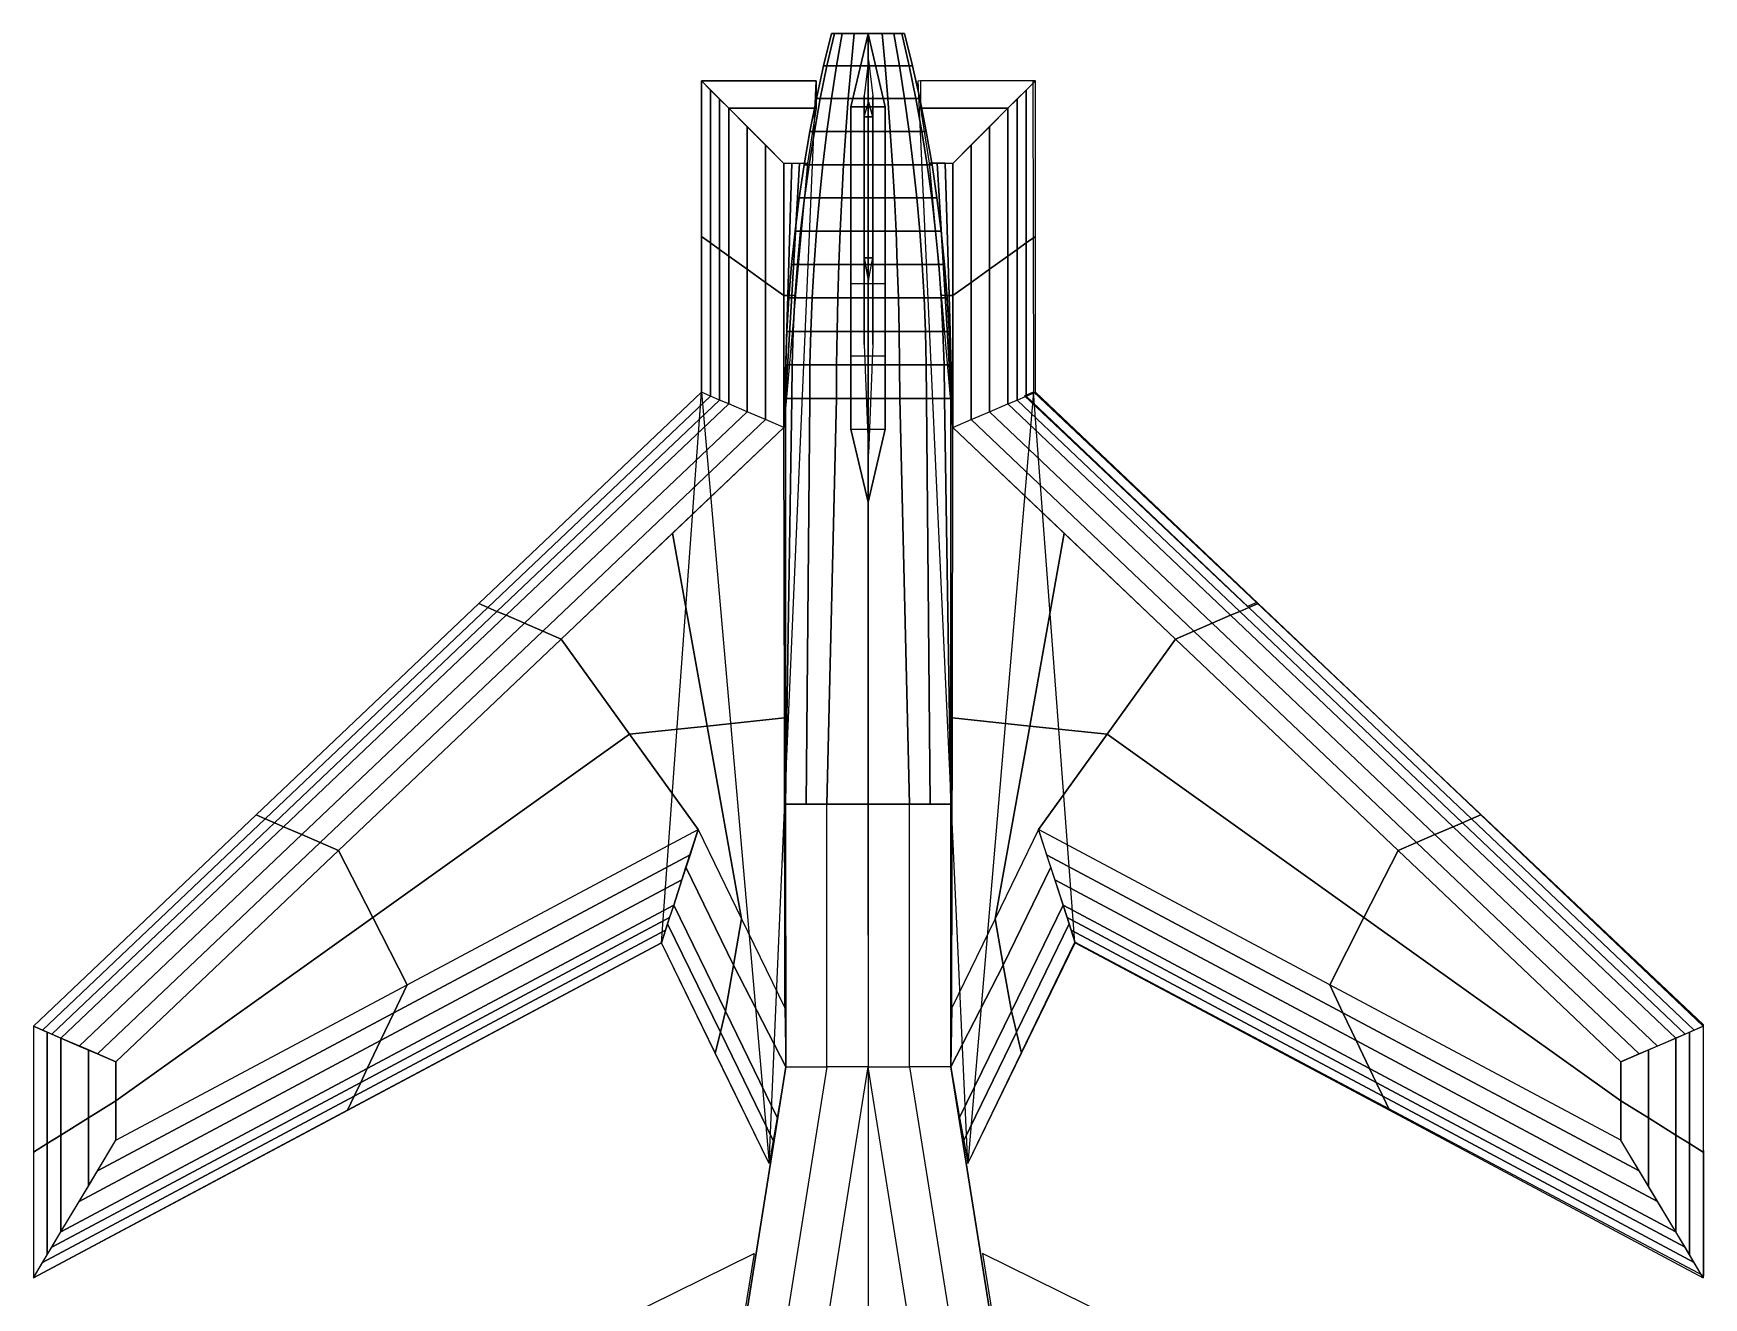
# Model space of a CAD drawing. Extents: x -22.3 to 6.3, y -18.7 to 3.3.
# Drawn here: x -7.22 to 6.31, y -6.92 to 3.32 of the extents above; entities that cross this region are included whole.
import ezdxf

# ---------------------------------------------------------------- set-up
doc = ezdxf.new("R2010")
doc.units = 0
doc.header["$MEASUREMENT"] = 0
for name, color, linetype in [('BODY', 7, 'CONTINUOUS'), ('CANARD', 7, 'CONTINUOUS'), ('ENGINE', 7, 'CONTINUOUS'), ('TAIL', 7, 'CONTINUOUS'), ('WING', 7, 'CONTINUOUS')]:
    doc.layers.add(name, color=color, linetype=linetype)

msp = doc.modelspace()

# ---------------------------------------------------------------- linework, layer by layer
at = {"layer": 'BODY', "linetype": 'Continuous'}
for points in [[(-0.792, -2.927, -3.902), (-1.127, -2.927, -4.152), (-1.125, -5.054, -4.152), (-0.791, -5.054, -3.902)], [(-1.125, -5.054, -5.152), (-1.125, -5.054, -4.152), (-1.127, -2.927, -4.152), (-1.127, -2.927, -5.152)], [(-0.792, -2.927, -5.402), (-1.127, -2.927, -5.152), (-1.125, -5.054, -5.152), (-0.791, -5.054, -5.402)], [(-0.456, -5.054, -3.777), (-0.791, -5.054, -3.902), (-0.792, -2.927, -3.902), (-0.457, -2.927, -3.777)], [(-0.456, -5.054, -5.35), (-0.791, -5.054, -5.402), (-0.792, -2.927, -5.402), (-0.458, -2.927, -5.402)], [(-0.456, -5.054, -5.35), (-0.121, -5.054, -5.402), (-0.123, -2.927, -5.402), (-0.459, -2.927, -5.402)], [(-0.456, -5.054, -3.777), (-0.121, -5.054, -3.902), (-0.123, -2.927, -3.902), (-0.458, -2.927, -3.777)], [(-0.123, -2.927, -5.402), (0.212, -2.927, -5.152), (0.213, -5.054, -5.152), (-0.121, -5.054, -5.402)], [(-0.123, -2.927, -3.902), (0.212, -2.927, -4.152), (0.213, -5.054, -4.152), (-0.121, -5.054, -3.902)], [(0.213, -5.054, -5.152), (0.213, -5.054, -4.152), (0.212, -2.927, -4.152), (0.212, -2.927, -5.152)], [(-1.125, -5.054, -4.152), (-0.791, -5.054, -3.902), (-1.461, -9.263, -4.152), (-1.795, -9.263, -4.152)], [(-1.795, -9.263, -4.152), (-1.795, -9.263, -5.152), (-1.125, -5.054, -5.152), (-1.125, -5.054, -4.152)], [(-1.125, -5.054, -5.152), (-0.791, -5.054, -5.402), (-1.461, -9.263, -5.402), (-1.795, -9.263, -5.152)], [(-1.461, -9.263, -4.152), (-1.126, -9.263, -4.027), (-0.456, -5.054, -3.777), (-0.791, -5.054, -3.902)], [(-1.461, -9.263, -5.402), (-1.126, -9.263, -5.35), (-0.456, -5.054, -5.35), (-0.791, -5.054, -5.402)], [(-0.456, -5.054, -3.777), (-0.456, -10.146, -4.027), (-1.126, -10.146, -4.027), (-1.126, -9.263, -4.027)], [(-0.456, -5.054, -5.35), (-0.456, -10.146, -5.35), (-1.126, -10.146, -5.35), (-1.126, -9.263, -5.35)], [(0.549, -9.263, -5.402), (0.214, -9.263, -5.35), (-0.456, -5.054, -5.35), (-0.121, -5.054, -5.402)], [(-0.456, -5.054, -5.35), (-0.456, -10.146, -5.35), (0.214, -10.146, -5.35), (0.214, -9.263, -5.35)], [(-0.456, -5.054, -3.777), (-0.456, -10.146, -4.027), (0.214, -10.146, -4.027), (0.214, -9.263, -4.027)], [(0.549, -9.263, -4.152), (0.214, -9.263, -4.027), (-0.456, -5.054, -3.777), (-0.121, -5.054, -3.902)], [(0.213, -5.054, -5.152), (-0.121, -5.054, -5.402), (0.549, -9.263, -5.402), (0.883, -9.263, -5.152)], [(0.213, -5.054, -4.152), (-0.121, -5.054, -3.902), (0.549, -9.263, -4.152), (0.883, -9.263, -4.152)], [(0.883, -9.263, -4.152), (0.883, -9.263, -5.152), (0.213, -5.054, -5.152), (0.213, -5.054, -4.152)]]:
    msp.add_3dface(points, dxfattribs=at)
at = {"layer": 'CANARD', "linetype": 'Continuous'}
for points in [[(-1.382, -6.567, -4.752), (-1.599, -7.91, -4.652), (-2.546, -7.91, -4.652), (-2.438, -7.087, -4.752)], [(-1.382, -6.567, -4.752), (-1.599, -7.91, -4.752), (-2.546, -7.91, -4.752), (-2.438, -7.087, -4.752)], [(0.469, -6.567, -4.752), (0.686, -7.91, -4.752), (1.633, -7.91, -4.752), (1.525, -7.087, -4.752)], [(0.469, -6.567, -4.752), (0.686, -7.91, -4.652), (1.633, -7.91, -4.652), (1.525, -7.087, -4.752)]]:
    msp.add_3dface(points, dxfattribs=at)
at = {"layer": 'ENGINE', "color": 254, "linetype": 'Continuous'}
for points in [[(-0.731, 3.317, -4.846), (-0.791, 3.053, -4.871), (-0.818, 3.053, -4.524), (-0.754, 3.317, -4.524)], [(-0.754, 3.317, -4.524), (-0.818, 3.053, -4.524), (-0.791, 3.053, -4.309), (-0.731, 3.317, -4.334)], [(-0.667, 3.317, -4.942), (-0.713, 3.053, -4.988), (-0.791, 3.053, -4.871), (-0.731, 3.317, -4.846)], [(-0.731, 3.317, -4.334), (-0.791, 3.053, -4.309), (-0.713, 3.053, -4.192), (-0.667, 3.317, -4.238)], [(-0.571, 3.317, -5.006), (-0.596, 3.053, -5.066), (-0.713, 3.053, -4.988), (-0.667, 3.317, -4.942)], [(-0.667, 3.317, -4.238), (-0.713, 3.053, -4.192), (-0.596, 3.053, -4.114), (-0.571, 3.317, -4.174)], [(-0.458, 3.317, -5.029), (-0.458, 3.053, -5.093), (-0.596, 3.053, -5.066), (-0.571, 3.317, -5.006)], [(-0.571, 3.317, -4.174), (-0.596, 3.053, -4.114), (-0.458, 3.053, -4.087), (-0.458, 3.317, -4.151)], [(-0.345, 3.317, -5.006), (-0.32, 3.053, -5.066), (-0.458, 3.053, -5.093), (-0.458, 3.317, -5.029)], [(-0.458, 3.317, -4.151), (-0.458, 3.053, -4.087), (-0.32, 3.053, -4.114), (-0.345, 3.317, -4.174)], [(-0.249, 3.317, -4.942), (-0.203, 3.053, -4.988), (-0.32, 3.053, -5.066), (-0.345, 3.317, -5.006)], [(-0.345, 3.317, -4.174), (-0.32, 3.053, -4.114), (-0.203, 3.053, -4.192), (-0.249, 3.317, -4.238)], [(-0.185, 3.317, -4.846), (-0.125, 3.053, -4.871), (-0.203, 3.053, -4.988), (-0.249, 3.317, -4.942)], [(-0.249, 3.317, -4.238), (-0.203, 3.053, -4.192), (-0.125, 3.053, -4.309), (-0.185, 3.317, -4.334)], [(-0.162, 3.317, -4.524), (-0.098, 3.053, -4.524), (-0.125, 3.053, -4.871), (-0.185, 3.317, -4.846)], [(-0.185, 3.317, -4.334), (-0.125, 3.053, -4.309), (-0.098, 3.053, -4.524), (-0.162, 3.317, -4.524)], [(-0.791, 3.053, -4.871), (-0.845, 2.788, -4.893), (-0.877, 2.788, -4.524), (-0.818, 3.053, -4.524)], [(-0.818, 3.053, -4.524), (-0.877, 2.788, -4.524), (-0.845, 2.788, -4.287), (-0.791, 3.053, -4.309)], [(-0.713, 3.053, -4.988), (-0.754, 2.788, -5.029), (-0.845, 2.788, -4.893), (-0.791, 3.053, -4.871)], [(-0.791, 3.053, -4.309), (-0.845, 2.788, -4.287), (-0.754, 2.788, -4.151), (-0.713, 3.053, -4.192)], [(-0.596, 3.053, -5.066), (-0.618, 2.788, -5.12), (-0.754, 2.788, -5.029), (-0.713, 3.053, -4.988)], [(-0.713, 3.053, -4.192), (-0.754, 2.788, -4.151), (-0.618, 2.788, -4.06), (-0.596, 3.053, -4.114)], [(-0.458, 3.053, -5.093), (-0.458, 2.788, -5.152), (-0.618, 2.788, -5.12), (-0.596, 3.053, -5.066)], [(-0.596, 3.053, -4.114), (-0.618, 2.788, -4.06), (-0.458, 2.788, -4.028), (-0.458, 3.053, -4.087)], [(-0.32, 3.053, -5.066), (-0.298, 2.788, -5.12), (-0.458, 2.788, -5.152), (-0.458, 3.053, -5.093)], [(-0.458, 3.053, -4.087), (-0.458, 2.788, -4.028), (-0.298, 2.788, -4.06), (-0.32, 3.053, -4.114)], [(-0.203, 3.053, -4.988), (-0.162, 2.788, -5.029), (-0.298, 2.788, -5.12), (-0.32, 3.053, -5.066)], [(-0.32, 3.053, -4.114), (-0.298, 2.788, -4.06), (-0.162, 2.788, -4.151), (-0.203, 3.053, -4.192)], [(-0.125, 3.053, -4.871), (-0.071, 2.788, -4.893), (-0.162, 2.788, -5.029), (-0.203, 3.053, -4.988)], [(-0.203, 3.053, -4.192), (-0.162, 2.788, -4.151), (-0.071, 2.788, -4.287), (-0.125, 3.053, -4.309)], [(-0.098, 3.053, -4.524), (-0.039, 2.788, -4.524), (-0.071, 2.788, -4.893), (-0.125, 3.053, -4.871)], [(-0.125, 3.053, -4.309), (-0.071, 2.788, -4.287), (-0.039, 2.788, -4.524), (-0.098, 3.053, -4.524)], [(-0.845, 2.788, -4.893), (-0.893, 2.521, -4.913), (-0.929, 2.521, -4.524), (-0.877, 2.788, -4.524)], [(-0.877, 2.788, -4.524), (-0.929, 2.521, -4.524), (-0.893, 2.521, -4.267), (-0.845, 2.788, -4.287)], [(-0.754, 2.788, -5.029), (-0.791, 2.521, -5.066), (-0.893, 2.521, -4.913), (-0.845, 2.788, -4.893)], [(-0.845, 2.788, -4.287), (-0.893, 2.521, -4.267), (-0.791, 2.521, -4.114), (-0.754, 2.788, -4.151)], [(-0.618, 2.788, -5.12), (-0.638, 2.521, -5.168), (-0.791, 2.521, -5.066), (-0.754, 2.788, -5.029)], [(-0.754, 2.788, -4.151), (-0.791, 2.521, -4.114), (-0.638, 2.521, -4.012), (-0.618, 2.788, -4.06)], [(-0.458, 2.788, -5.152), (-0.458, 2.521, -5.204), (-0.638, 2.521, -5.168), (-0.618, 2.788, -5.12)], [(-0.618, 2.788, -4.06), (-0.638, 2.521, -4.012), (-0.458, 2.521, -3.976), (-0.458, 2.788, -4.028)], [(-0.298, 2.788, -5.12), (-0.278, 2.521, -5.168), (-0.458, 2.521, -5.204), (-0.458, 2.788, -5.152)], [(-0.458, 2.788, -4.028), (-0.458, 2.521, -3.976), (-0.278, 2.521, -4.012), (-0.298, 2.788, -4.06)], [(-0.162, 2.788, -5.029), (-0.125, 2.521, -5.066), (-0.278, 2.521, -5.168), (-0.298, 2.788, -5.12)], [(-0.298, 2.788, -4.06), (-0.278, 2.521, -4.012), (-0.125, 2.521, -4.114), (-0.162, 2.788, -4.151)], [(-0.071, 2.788, -4.893), (-0.022, 2.521, -4.913), (-0.125, 2.521, -5.066), (-0.162, 2.788, -5.029)], [(-0.162, 2.788, -4.151), (-0.125, 2.521, -4.114), (-0.022, 2.521, -4.267), (-0.071, 2.788, -4.287)], [(-0.039, 2.788, -4.524), (0.013, 2.521, -4.524), (-0.022, 2.521, -4.913), (-0.071, 2.788, -4.893)], [(-0.071, 2.788, -4.287), (-0.022, 2.521, -4.267), (0.013, 2.521, -4.524), (-0.039, 2.788, -4.524)], [(-0.893, 2.521, -4.913), (-0.936, 2.253, -4.931), (-0.976, 2.253, -4.524), (-0.929, 2.521, -4.524)], [(-0.929, 2.521, -4.524), (-0.976, 2.253, -4.524), (-0.936, 2.253, -4.249), (-0.893, 2.521, -4.267)], [(-0.791, 2.521, -5.066), (-0.824, 2.253, -5.099), (-0.936, 2.253, -4.931), (-0.893, 2.521, -4.913)], [(-0.893, 2.521, -4.267), (-0.936, 2.253, -4.249), (-0.824, 2.253, -4.081), (-0.791, 2.521, -4.114)], [(-0.638, 2.521, -5.168), (-0.656, 2.253, -5.211), (-0.824, 2.253, -5.099), (-0.791, 2.521, -5.066)], [(-0.791, 2.521, -4.114), (-0.824, 2.253, -4.081), (-0.656, 2.253, -3.969), (-0.638, 2.521, -4.012)], [(-0.458, 2.521, -5.204), (-0.458, 2.253, -5.251), (-0.656, 2.253, -5.211), (-0.638, 2.521, -5.168)], [(-0.638, 2.521, -4.012), (-0.656, 2.253, -3.969), (-0.458, 2.253, -3.929), (-0.458, 2.521, -3.976)], [(-0.278, 2.521, -5.168), (-0.26, 2.253, -5.211), (-0.458, 2.253, -5.251), (-0.458, 2.521, -5.204)], [(-0.458, 2.521, -3.976), (-0.458, 2.253, -3.929), (-0.26, 2.253, -3.969), (-0.278, 2.521, -4.012)], [(-0.125, 2.521, -5.066), (-0.092, 2.253, -5.099), (-0.26, 2.253, -5.211), (-0.278, 2.521, -5.168)], [(-0.278, 2.521, -4.012), (-0.26, 2.253, -3.969), (-0.092, 2.253, -4.081), (-0.125, 2.521, -4.114)], [(-0.022, 2.521, -4.913), (0.02, 2.253, -4.931), (-0.092, 2.253, -5.099), (-0.125, 2.521, -5.066)], [(-0.125, 2.521, -4.114), (-0.092, 2.253, -4.081), (0.02, 2.253, -4.249), (-0.022, 2.521, -4.267)], [(0.013, 2.521, -4.524), (0.06, 2.253, -4.524), (0.02, 2.253, -4.931), (-0.022, 2.521, -4.913)], [(-0.022, 2.521, -4.267), (0.02, 2.253, -4.249), (0.06, 2.253, -4.524), (0.013, 2.521, -4.524)]]:
    msp.add_3dface(points, dxfattribs=at)
at = {"layer": 'ENGINE', "linetype": 'Continuous'}
for points in [[(-0.694, 3.317, -4.831), (-0.731, 3.317, -4.846), (-0.754, 3.317, -4.524), (-0.713, 3.317, -4.524)], [(-0.713, 3.317, -4.524), (-0.754, 3.317, -4.524), (-0.731, 3.317, -4.334), (-0.694, 3.317, -4.349)], [(-0.639, 3.317, -4.914), (-0.667, 3.317, -4.942), (-0.731, 3.317, -4.846), (-0.694, 3.317, -4.831)], [(-0.694, 3.317, -4.349), (-0.731, 3.317, -4.334), (-0.667, 3.317, -4.238), (-0.639, 3.317, -4.266)], [(-0.556, 3.317, -4.969), (-0.571, 3.317, -5.006), (-0.667, 3.317, -4.942), (-0.639, 3.317, -4.914)], [(-0.639, 3.317, -4.266), (-0.667, 3.317, -4.238), (-0.571, 3.317, -4.174), (-0.556, 3.317, -4.211)], [(-0.458, 3.317, -4.988), (-0.458, 3.317, -5.029), (-0.571, 3.317, -5.006), (-0.556, 3.317, -4.969)], [(-0.556, 3.317, -4.211), (-0.571, 3.317, -4.174), (-0.458, 3.317, -4.151), (-0.458, 3.317, -4.192)], [(-0.36, 3.317, -4.969), (-0.345, 3.317, -5.006), (-0.458, 3.317, -5.029), (-0.458, 3.317, -4.988)], [(-0.458, 3.317, -4.192), (-0.458, 3.317, -4.151), (-0.345, 3.317, -4.174), (-0.36, 3.317, -4.211)], [(-0.277, 3.317, -4.914), (-0.249, 3.317, -4.942), (-0.345, 3.317, -5.006), (-0.36, 3.317, -4.969)], [(-0.36, 3.317, -4.211), (-0.345, 3.317, -4.174), (-0.249, 3.317, -4.238), (-0.277, 3.317, -4.266)], [(-0.222, 3.317, -4.831), (-0.185, 3.317, -4.846), (-0.249, 3.317, -4.942), (-0.277, 3.317, -4.914)], [(-0.277, 3.317, -4.266), (-0.249, 3.317, -4.238), (-0.185, 3.317, -4.334), (-0.222, 3.317, -4.349)], [(-0.202, 3.317, -4.524), (-0.162, 3.317, -4.524), (-0.185, 3.317, -4.846), (-0.222, 3.317, -4.831)], [(-0.222, 3.317, -4.349), (-0.185, 3.317, -4.334), (-0.162, 3.317, -4.524), (-0.202, 3.317, -4.524)], [(-0.936, 2.253, -4.931), (-0.973, 1.985, -4.946), (-1.016, 1.985, -4.524), (-0.976, 2.253, -4.524)], [(-0.976, 2.253, -4.524), (-1.016, 1.985, -4.524), (-0.973, 1.985, -4.234), (-0.936, 2.253, -4.249)], [(-0.824, 2.253, -5.099), (-0.852, 1.985, -5.127), (-0.973, 1.985, -4.946), (-0.936, 2.253, -4.931)], [(-0.936, 2.253, -4.249), (-0.973, 1.985, -4.234), (-0.852, 1.985, -4.053), (-0.824, 2.253, -4.081)], [(-0.656, 2.253, -5.211), (-0.671, 1.985, -5.248), (-0.852, 1.985, -5.127), (-0.824, 2.253, -5.099)], [(-0.824, 2.253, -4.081), (-0.852, 1.985, -4.053), (-0.671, 1.985, -3.932), (-0.656, 2.253, -3.969)], [(-0.458, 2.253, -5.251), (-0.458, 1.985, -5.291), (-0.671, 1.985, -5.248), (-0.656, 2.253, -5.211)], [(-0.656, 2.253, -3.969), (-0.671, 1.985, -3.932), (-0.458, 1.985, -3.889), (-0.458, 2.253, -3.929)], [(-0.26, 2.253, -5.211), (-0.244, 1.985, -5.248), (-0.458, 1.985, -5.291), (-0.458, 2.253, -5.251)], [(-0.458, 2.253, -3.929), (-0.458, 1.985, -3.889), (-0.244, 1.985, -3.932), (-0.26, 2.253, -3.969)], [(-0.092, 2.253, -5.099), (-0.063, 1.985, -5.127), (-0.244, 1.985, -5.248), (-0.26, 2.253, -5.211)], [(-0.26, 2.253, -3.969), (-0.244, 1.985, -3.932), (-0.063, 1.985, -4.053), (-0.092, 2.253, -4.081)], [(0.02, 2.253, -4.931), (0.058, 1.985, -4.946), (-0.063, 1.985, -5.127), (-0.092, 2.253, -5.099)], [(-0.092, 2.253, -4.081), (-0.063, 1.985, -4.053), (0.058, 1.985, -4.234), (0.02, 2.253, -4.249)], [(0.06, 2.253, -4.524), (0.1, 1.985, -4.524), (0.058, 1.985, -4.946), (0.02, 2.253, -4.931)], [(0.02, 2.253, -4.249), (0.058, 1.985, -4.234), (0.1, 1.985, -4.524), (0.06, 2.253, -4.524)], [(-0.973, 1.985, -4.946), (-1.005, 1.715, -4.959), (-1.05, 1.715, -4.524), (-1.016, 1.985, -4.524)], [(-1.016, 1.985, -4.524), (-1.05, 1.715, -4.524), (-1.005, 1.715, -4.221), (-0.973, 1.985, -4.234)], [(-0.852, 1.985, -5.127), (-0.877, 1.715, -5.151), (-1.005, 1.715, -4.959), (-0.973, 1.985, -4.946)], [(-0.973, 1.985, -4.234), (-1.005, 1.715, -4.221), (-0.877, 1.715, -4.028), (-0.852, 1.985, -4.053)], [(-0.671, 1.985, -5.248), (-0.685, 1.715, -5.28), (-0.877, 1.715, -5.151), (-0.852, 1.985, -5.127)], [(-0.852, 1.985, -4.053), (-0.877, 1.715, -4.028), (-0.685, 1.715, -3.9), (-0.671, 1.985, -3.932)], [(-0.458, 1.985, -5.291), (-0.458, 1.715, -5.325), (-0.685, 1.715, -5.28), (-0.671, 1.985, -5.248)], [(-0.671, 1.985, -3.932), (-0.685, 1.715, -3.9), (-0.458, 1.715, -3.855), (-0.458, 1.985, -3.889)], [(-0.244, 1.985, -5.248), (-0.231, 1.715, -5.28), (-0.458, 1.715, -5.325), (-0.458, 1.985, -5.291)], [(-0.458, 1.985, -3.889), (-0.458, 1.715, -3.855), (-0.231, 1.715, -3.9), (-0.244, 1.985, -3.932)], [(-0.063, 1.985, -5.127), (-0.039, 1.715, -5.151), (-0.231, 1.715, -5.28), (-0.244, 1.985, -5.248)], [(-0.244, 1.985, -3.932), (-0.231, 1.715, -3.9), (-0.039, 1.715, -4.028), (-0.063, 1.985, -4.053)], [(0.058, 1.985, -4.946), (0.089, 1.715, -4.959), (-0.039, 1.715, -5.151), (-0.063, 1.985, -5.127)], [(-0.063, 1.985, -4.053), (-0.039, 1.715, -4.028), (0.089, 1.715, -4.221), (0.058, 1.985, -4.234)], [(0.1, 1.985, -4.524), (0.134, 1.715, -4.524), (0.089, 1.715, -4.959), (0.058, 1.985, -4.946)], [(0.058, 1.985, -4.234), (0.089, 1.715, -4.221), (0.134, 1.715, -4.524), (0.1, 1.985, -4.524)], [(-1.005, 1.715, -4.959), (-1.031, 1.445, -4.97), (-1.078, 1.445, -4.524), (-1.05, 1.715, -4.524)], [(-1.05, 1.715, -4.524), (-1.078, 1.445, -4.524), (-1.031, 1.445, -4.21), (-1.005, 1.715, -4.221)], [(-0.877, 1.715, -5.151), (-0.896, 1.445, -5.171), (-1.031, 1.445, -4.97), (-1.005, 1.715, -4.959)], [(-1.005, 1.715, -4.221), (-1.031, 1.445, -4.21), (-0.896, 1.445, -4.009), (-0.877, 1.715, -4.028)], [(-0.685, 1.715, -5.28), (-0.695, 1.445, -5.306), (-0.896, 1.445, -5.171), (-0.877, 1.715, -5.151)], [(-0.877, 1.715, -4.028), (-0.896, 1.445, -4.009), (-0.695, 1.445, -3.874), (-0.685, 1.715, -3.9)], [(-0.458, 1.715, -5.325), (-0.458, 1.445, -5.353), (-0.695, 1.445, -5.306), (-0.685, 1.715, -5.28)], [(-0.685, 1.715, -3.9), (-0.695, 1.445, -3.874), (-0.458, 1.445, -3.827), (-0.458, 1.715, -3.855)], [(-0.231, 1.715, -5.28), (-0.221, 1.445, -5.306), (-0.458, 1.445, -5.353), (-0.458, 1.715, -5.325)], [(-0.458, 1.715, -3.855), (-0.458, 1.445, -3.827), (-0.221, 1.445, -3.874), (-0.231, 1.715, -3.9)], [(-0.039, 1.715, -5.151), (-0.02, 1.445, -5.171), (-0.221, 1.445, -5.306), (-0.231, 1.715, -5.28)], [(-0.231, 1.715, -3.9), (-0.221, 1.445, -3.874), (-0.02, 1.445, -4.009), (-0.039, 1.715, -4.028)], [(0.089, 1.715, -4.959), (0.115, 1.445, -4.97), (-0.02, 1.445, -5.171), (-0.039, 1.715, -5.151)], [(-0.039, 1.715, -4.028), (-0.02, 1.445, -4.009), (0.115, 1.445, -4.21), (0.089, 1.715, -4.221)], [(0.134, 1.715, -4.524), (0.162, 1.445, -4.524), (0.115, 1.445, -4.97), (0.089, 1.715, -4.959)], [(0.089, 1.715, -4.221), (0.115, 1.445, -4.21), (0.162, 1.445, -4.524), (0.134, 1.715, -4.524)], [(-1.031, 1.445, -4.97), (-1.051, 1.174, -4.978), (-1.1, 1.174, -4.524), (-1.078, 1.445, -4.524)], [(-1.078, 1.445, -4.524), (-1.1, 1.174, -4.524), (-1.051, 1.174, -4.202), (-1.031, 1.445, -4.21)], [(-0.896, 1.445, -5.171), (-0.912, 1.174, -5.187), (-1.051, 1.174, -4.978), (-1.031, 1.445, -4.97)], [(-1.031, 1.445, -4.21), (-1.051, 1.174, -4.202), (-0.912, 1.174, -3.993), (-0.896, 1.445, -4.009)], [(-0.695, 1.445, -5.306), (-0.703, 1.174, -5.326), (-0.912, 1.174, -5.187), (-0.896, 1.445, -5.171)], [(-0.896, 1.445, -4.009), (-0.912, 1.174, -3.993), (-0.703, 1.174, -3.854), (-0.695, 1.445, -3.874)], [(-0.458, 1.445, -5.353), (-0.458, 1.174, -5.375), (-0.703, 1.174, -5.326), (-0.695, 1.445, -5.306)], [(-0.695, 1.445, -3.874), (-0.703, 1.174, -3.854), (-0.458, 1.174, -3.805), (-0.458, 1.445, -3.827)], [(-0.221, 1.445, -5.306), (-0.212, 1.174, -5.326), (-0.458, 1.174, -5.375), (-0.458, 1.445, -5.353)], [(-0.458, 1.445, -3.827), (-0.458, 1.174, -3.805), (-0.212, 1.174, -3.854), (-0.221, 1.445, -3.874)], [(-0.02, 1.445, -5.171), (-0.004, 1.174, -5.187), (-0.212, 1.174, -5.326), (-0.221, 1.445, -5.306)], [(-0.221, 1.445, -3.874), (-0.212, 1.174, -3.854), (-0.004, 1.174, -3.993), (-0.02, 1.445, -4.009)], [(0.115, 1.445, -4.97), (0.135, 1.174, -4.978), (-0.004, 1.174, -5.187), (-0.02, 1.445, -5.171)], [(-0.02, 1.445, -4.009), (-0.004, 1.174, -3.993), (0.135, 1.174, -4.202), (0.115, 1.445, -4.21)], [(0.162, 1.445, -4.524), (0.184, 1.174, -4.524), (0.135, 1.174, -4.978), (0.115, 1.445, -4.97)], [(0.115, 1.445, -4.21), (0.135, 1.174, -4.202), (0.184, 1.174, -4.524), (0.162, 1.445, -4.524)], [(-1.074, 0.632, -4.988), (-1.077, 0.36, -4.989), (-1.128, 0.36, -4.524), (-1.124, 0.632, -4.524)], [(-1.124, 0.632, -4.524), (-1.128, 0.36, -4.524), (-1.077, 0.36, -4.191), (-1.074, 0.632, -4.192)], [(-0.929, 0.632, -5.204), (-0.931, 0.36, -5.206), (-1.077, 0.36, -4.989), (-1.074, 0.632, -4.988)], [(-1.074, 0.632, -4.192), (-1.077, 0.36, -4.191), (-0.931, 0.36, -3.974), (-0.929, 0.632, -3.976)], [(-0.713, 0.632, -5.349), (-0.714, 0.36, -5.351), (-0.931, 0.36, -5.206), (-0.929, 0.632, -5.204)], [(-0.929, 0.632, -3.976), (-0.931, 0.36, -3.974), (-0.714, 0.36, -3.828), (-0.713, 0.632, -3.831)], [(-0.458, 0.632, -5.399), (-0.458, 0.36, -5.402), (-0.714, 0.36, -5.351), (-0.713, 0.632, -5.349)], [(-0.713, 0.632, -3.831), (-0.714, 0.36, -3.828), (-0.458, 0.36, -3.777), (-0.458, 0.632, -3.781)], [(-0.203, 0.632, -5.349), (-0.202, 0.36, -5.351), (-0.458, 0.36, -5.402), (-0.458, 0.632, -5.399)], [(-0.458, 0.632, -3.781), (-0.458, 0.36, -3.777), (-0.202, 0.36, -3.828), (-0.203, 0.632, -3.831)], [(0.013, 0.632, -5.204), (0.016, 0.36, -5.206), (-0.202, 0.36, -5.351), (-0.203, 0.632, -5.349)], [(-0.203, 0.632, -3.831), (-0.202, 0.36, -3.828), (0.016, 0.36, -3.974), (0.013, 0.632, -3.976)], [(0.158, 0.632, -4.988), (0.161, 0.36, -4.989), (0.016, 0.36, -5.206), (0.013, 0.632, -5.204)], [(0.013, 0.632, -3.976), (0.016, 0.36, -3.974), (0.161, 0.36, -4.191), (0.158, 0.632, -4.192)], [(0.209, 0.632, -4.524), (0.212, 0.36, -4.524), (0.161, 0.36, -4.989), (0.158, 0.632, -4.988)], [(0.158, 0.632, -4.192), (0.161, 0.36, -4.191), (0.212, 0.36, -4.524), (0.209, 0.632, -4.524)], [(-1.077, 0.36, -4.989), (-1.127, -2.927, -5.152), (-1.128, -2.927, -4.524), (-1.128, 0.36, -4.524)], [(-1.128, 0.36, -4.524), (-1.128, -2.927, -4.524), (-1.127, -2.927, -4.152), (-1.077, 0.36, -4.191)], [(-0.931, 0.36, -5.206), (-0.959, -2.927, -5.277), (-1.127, -2.927, -5.152), (-1.077, 0.36, -4.989)], [(-1.077, 0.36, -4.191), (-1.127, -2.927, -4.152), (-0.959, -2.927, -4.027), (-0.931, 0.36, -3.974)], [(-0.714, 0.36, -5.351), (-0.792, -2.927, -5.402), (-0.959, -2.927, -5.277), (-0.931, 0.36, -5.206)], [(-0.931, 0.36, -3.974), (-0.959, -2.927, -4.027), (-0.792, -2.927, -3.902), (-0.714, 0.36, -3.828)], [(-0.458, 0.36, -5.402), (-0.458, -2.927, -5.402), (-0.792, -2.927, -5.402), (-0.714, 0.36, -5.351)], [(-0.714, 0.36, -3.828), (-0.792, -2.927, -3.902), (-0.458, -2.927, -3.777), (-0.458, 0.36, -3.777)], [(-0.202, 0.36, -5.351), (-0.123, -2.927, -5.402), (-0.458, -2.927, -5.402), (-0.458, 0.36, -5.402)], [(-0.458, 0.36, -3.777), (-0.458, -2.927, -3.777), (-0.123, -2.927, -3.902), (-0.202, 0.36, -3.828)], [(0.016, 0.36, -5.206), (0.044, -2.927, -5.277), (-0.123, -2.927, -5.402), (-0.202, 0.36, -5.351)], [(-0.202, 0.36, -3.828), (-0.123, -2.927, -3.902), (0.044, -2.927, -4.027), (0.016, 0.36, -3.974)], [(0.161, 0.36, -4.989), (0.212, -2.927, -5.152), (0.044, -2.927, -5.277), (0.016, 0.36, -5.206)], [(0.016, 0.36, -3.974), (0.044, -2.927, -4.027), (0.212, -2.927, -4.152), (0.161, 0.36, -4.191)], [(0.212, 0.36, -4.524), (0.212, -2.927, -4.524), (0.212, -2.927, -5.152), (0.161, 0.36, -4.989)], [(0.161, 0.36, -4.191), (0.212, -2.927, -4.152), (0.212, -2.927, -4.524), (0.212, 0.36, -4.524)]]:
    msp.add_3dface(points, dxfattribs=at)
at = {"layer": 'ENGINE', "color": 239, "linetype": 'Continuous'}
for points in [[(-0.694, 3.317, -4.349), (-0.222, 3.317, -4.349), (-0.202, 3.317, -4.524), (-0.713, 3.317, -4.524)], [(-0.202, 3.317, -4.524), (-0.713, 3.317, -4.524), (-0.694, 3.317, -4.831), (-0.222, 3.317, -4.831)], [(-0.556, 3.317, -4.211), (-0.639, 3.317, -4.266), (-0.694, 3.317, -4.349), (-0.222, 3.317, -4.349)], [(-0.694, 3.317, -4.831), (-0.222, 3.317, -4.831), (-0.277, 3.317, -4.914), (-0.639, 3.317, -4.914)], [(-0.277, 3.317, -4.266), (-0.222, 3.317, -4.349), (-0.694, 3.317, -4.349), (-0.277, 3.317, -4.266)], [(-0.556, 3.317, -4.211), (-0.556, 3.317, -4.211), (-0.639, 3.317, -4.266), (-0.277, 3.317, -4.266)], [(-0.277, 3.317, -4.266), (-0.36, 3.317, -4.211), (-0.556, 3.317, -4.211), (-0.639, 3.317, -4.266)], [(-0.277, 3.317, -4.914), (-0.639, 3.317, -4.914), (-0.556, 3.317, -4.969), (-0.36, 3.317, -4.969)], [(-0.36, 3.317, -4.211), (-0.458, 3.317, -4.192), (-0.556, 3.317, -4.211)], [(-0.556, 3.317, -4.969), (-0.36, 3.317, -4.969), (-0.458, 3.317, -4.988)]]:
    msp.add_3dface(points, dxfattribs=at)
at = {"layer": 'ENGINE', "color": 1, "linetype": 'Continuous'}
for points in [[(-1.051, 1.174, -4.978), (-1.065, 0.903, -4.984), (-1.115, 0.903, -4.524), (-1.1, 1.174, -4.524)], [(-1.1, 1.174, -4.524), (-1.115, 0.903, -4.524), (-1.065, 0.903, -4.196), (-1.051, 1.174, -4.202)], [(-0.912, 1.174, -5.187), (-0.923, 0.903, -5.198), (-1.065, 0.903, -4.984), (-1.051, 1.174, -4.978)], [(-1.051, 1.174, -4.202), (-1.065, 0.903, -4.196), (-0.923, 0.903, -3.982), (-0.912, 1.174, -3.993)], [(-0.703, 1.174, -5.326), (-0.709, 0.903, -5.34), (-0.923, 0.903, -5.198), (-0.912, 1.174, -5.187)], [(-0.912, 1.174, -3.993), (-0.923, 0.903, -3.982), (-0.709, 0.903, -3.84), (-0.703, 1.174, -3.854)], [(-0.458, 1.174, -5.375), (-0.458, 0.903, -5.39), (-0.709, 0.903, -5.34), (-0.703, 1.174, -5.326)], [(-0.703, 1.174, -3.854), (-0.709, 0.903, -3.84), (-0.458, 0.903, -3.79), (-0.458, 1.174, -3.805)], [(-0.212, 1.174, -5.326), (-0.206, 0.903, -5.34), (-0.458, 0.903, -5.39), (-0.458, 1.174, -5.375)], [(-0.458, 1.174, -3.805), (-0.458, 0.903, -3.79), (-0.206, 0.903, -3.84), (-0.212, 1.174, -3.854)], [(-0.004, 1.174, -5.187), (0.007, 0.903, -5.198), (-0.206, 0.903, -5.34), (-0.212, 1.174, -5.326)], [(-0.212, 1.174, -3.854), (-0.206, 0.903, -3.84), (0.007, 0.903, -3.982), (-0.004, 1.174, -3.993)], [(0.135, 1.174, -4.978), (0.149, 0.903, -4.984), (0.007, 0.903, -5.198), (-0.004, 1.174, -5.187)], [(-0.004, 1.174, -3.993), (0.007, 0.903, -3.982), (0.149, 0.903, -4.196), (0.135, 1.174, -4.202)], [(0.184, 1.174, -4.524), (0.199, 0.903, -4.524), (0.149, 0.903, -4.984), (0.135, 1.174, -4.978)], [(0.135, 1.174, -4.202), (0.149, 0.903, -4.196), (0.199, 0.903, -4.524), (0.184, 1.174, -4.524)], [(-1.065, 0.903, -4.984), (-1.074, 0.632, -4.988), (-1.124, 0.632, -4.524), (-1.115, 0.903, -4.524)], [(-1.115, 0.903, -4.524), (-1.124, 0.632, -4.524), (-1.074, 0.632, -4.192), (-1.065, 0.903, -4.196)], [(-0.923, 0.903, -5.198), (-0.929, 0.632, -5.204), (-1.074, 0.632, -4.988), (-1.065, 0.903, -4.984)], [(-1.065, 0.903, -4.196), (-1.074, 0.632, -4.192), (-0.929, 0.632, -3.976), (-0.923, 0.903, -3.982)], [(-0.709, 0.903, -5.34), (-0.713, 0.632, -5.349), (-0.929, 0.632, -5.204), (-0.923, 0.903, -5.198)], [(-0.923, 0.903, -3.982), (-0.929, 0.632, -3.976), (-0.713, 0.632, -3.831), (-0.709, 0.903, -3.84)], [(-0.458, 0.903, -5.39), (-0.458, 0.632, -5.399), (-0.713, 0.632, -5.349), (-0.709, 0.903, -5.34)], [(-0.709, 0.903, -3.84), (-0.713, 0.632, -3.831), (-0.458, 0.632, -3.781), (-0.458, 0.903, -3.79)], [(-0.206, 0.903, -5.34), (-0.203, 0.632, -5.349), (-0.458, 0.632, -5.399), (-0.458, 0.903, -5.39)], [(-0.458, 0.903, -3.79), (-0.458, 0.632, -3.781), (-0.203, 0.632, -3.831), (-0.206, 0.903, -3.84)], [(0.007, 0.903, -5.198), (0.013, 0.632, -5.204), (-0.203, 0.632, -5.349), (-0.206, 0.903, -5.34)], [(-0.206, 0.903, -3.84), (-0.203, 0.632, -3.831), (0.013, 0.632, -3.976), (0.007, 0.903, -3.982)], [(0.149, 0.903, -4.984), (0.158, 0.632, -4.988), (0.013, 0.632, -5.204), (0.007, 0.903, -5.198)], [(0.007, 0.903, -3.982), (0.013, 0.632, -3.976), (0.158, 0.632, -4.192), (0.149, 0.903, -4.196)], [(0.199, 0.903, -4.524), (0.209, 0.632, -4.524), (0.158, 0.632, -4.988), (0.149, 0.903, -4.984)], [(0.149, 0.903, -4.196), (0.158, 0.632, -4.192), (0.209, 0.632, -4.524), (0.199, 0.903, -4.524)]]:
    msp.add_3dface(points, dxfattribs=at)
at = {"layer": 'TAIL', "linetype": 'Continuous'}
for points in [[(-0.319, 2.723, -3.974), (-0.597, 2.723, -3.974), (-0.458, 3.313, -3.974), (-0.319, 2.723, -3.974)], [(-0.458, 3.313, -3.59), (-0.597, 2.723, -3.59), (-0.319, 2.723, -3.59)], [(-0.597, 2.723, -3.974), (-0.597, 2.723, -3.59), (-0.458, 3.313, -3.59), (-0.458, 3.313, -3.974)], [(-0.319, 2.723, -3.974), (-0.319, 2.723, -3.59), (-0.458, 3.313, -3.59), (-0.458, 3.313, -3.974)], [(-0.491, 2.811, -3.565), (-0.491, 2.641, -0.938), (-0.455, 2.762, -0.938), (-0.455, 3.101, -3.53)], [(-0.42, 2.811, -3.565), (-0.42, 2.641, -0.938), (-0.455, 2.762, -0.938), (-0.455, 3.101, -3.53)], [(-0.597, 1.292, -3.974), (-0.319, 1.292, -3.974), (-0.319, 2.723, -3.974), (-0.597, 2.723, -3.974)], [(-0.319, 2.723, -3.59), (-0.597, 2.723, -3.59), (-0.597, 1.292, -3.59), (-0.319, 1.292, -3.59)], [(-0.597, 1.292, -3.974), (-0.597, 1.292, -3.59), (-0.597, 2.723, -3.59), (-0.597, 2.723, -3.974)], [(-0.491, 2.521, -3.6), (-0.491, 2.521, -0.938), (-0.491, 2.641, -0.938), (-0.491, 2.811, -3.565)], [(-0.42, 2.521, -3.6), (-0.42, 2.521, -0.938), (-0.42, 2.641, -0.938), (-0.42, 2.811, -3.565)], [(-0.319, 1.292, -3.974), (-0.319, 1.292, -3.59), (-0.319, 2.723, -3.59), (-0.319, 2.723, -3.974)], [(-0.491, 0.797, -3.595), (-0.491, 1.498, -0.938), (-0.491, 2.521, -0.938), (-0.491, 2.521, -3.6)], [(-0.42, 0.797, -3.595), (-0.42, 1.498, -0.938), (-0.42, 2.521, -0.938), (-0.42, 2.521, -3.6)], [(-0.455, -0.087, -3.59), (-0.455, 1.317, -0.938), (-0.491, 1.498, -0.938), (-0.491, 0.797, -3.595)], [(-0.455, -0.087, -3.59), (-0.455, 1.317, -0.938), (-0.42, 1.498, -0.938), (-0.42, 0.797, -3.595)], [(-0.597, 1.292, -3.59), (-0.319, 1.292, -3.59), (-0.319, 0.701, -3.59), (-0.597, 0.701, -3.59)], [(-0.597, 0.701, -3.974), (-0.597, 0.701, -3.59), (-0.597, 1.292, -3.59), (-0.597, 1.292, -3.974)], [(-0.319, 0.701, -3.974), (-0.319, 0.701, -3.59), (-0.319, 1.292, -3.59), (-0.319, 1.292, -3.974)], [(-0.319, 0.701, -3.59), (-0.597, 0.701, -3.59), (-0.597, 0.11, -3.59), (-0.319, 0.11, -3.59)], [(-0.597, 0.11, -3.974), (-0.597, 0.11, -3.59), (-0.597, 0.701, -3.59), (-0.597, 0.701, -3.974)], [(-0.319, 0.11, -3.974), (-0.319, 0.11, -3.59), (-0.319, 0.701, -3.59), (-0.319, 0.701, -3.974)], [(-0.597, 0.11, -3.59), (-0.319, 0.11, -3.59), (-0.458, -0.48, -3.59), (-0.597, 0.11, -3.59)], [(-0.458, -0.48, -3.974), (-0.458, -0.48, -3.59), (-0.597, 0.11, -3.59), (-0.597, 0.11, -3.974)], [(-0.458, -0.48, -3.974), (-0.458, -0.48, -3.59), (-0.319, 0.11, -3.59), (-0.319, 0.11, -3.974)]]:
    msp.add_3dface(points, dxfattribs=at)
at = {"layer": 'TAIL', "color": 1, "linetype": 'Continuous'}
for points in [[(-0.455, 2.762, -0.938), (-0.42, 2.641, -0.938), (-0.491, 2.641, -0.938)], [(-0.491, 2.641, -0.938), (-0.42, 2.641, -0.938), (-0.42, 2.521, -0.938), (-0.491, 2.521, -0.938)], [(-0.42, 2.521, -0.938), (-0.491, 2.521, -0.938), (-0.491, 1.498, -0.938), (-0.42, 1.498, -0.938)], [(-0.42, 1.498, -0.938), (-0.491, 1.498, -0.938), (-0.455, 1.317, -0.938), (-0.42, 1.498, -0.938)]]:
    msp.add_3dface(points, dxfattribs=at)
at = {"layer": 'WING', "linetype": 'Continuous'}
for points in [[(-0.879, 2.71, -4.552), (-1.586, 2.71, -4.552), (-1.809, 2.932, -4.652), (-0.879, 2.932, -4.652)], [(-0.879, 2.932, -4.652), (-1.809, 2.932, -4.652), (-1.809, 0.411, -4.652), (-1.26, -5.839, -4.652)], [(-1.661, 2.784, -4.586), (-1.661, 1.566, -4.586), (-1.735, 1.619, -4.619), (-1.735, 2.858, -4.619)], [(-0.052, 2.933, -4.652), (0.878, 2.935, -4.652), (0.883, 0.414, -4.652), (0.349, -5.837, -4.652)], [(-0.032, 2.71, -4.552), (0.675, 2.71, -4.552), (0.898, 2.932, -4.652), (-0.032, 2.932, -4.652)], [(0.75, 2.784, -4.586), (0.75, 1.566, -4.586), (0.824, 1.619, -4.619), (0.824, 2.858, -4.619)], [(-1.586, 2.71, -4.552), (-1.586, 1.512, -4.552), (-1.661, 1.566, -4.586), (-1.661, 2.784, -4.586)], [(-0.949, 2.266, -4.652), (-1.141, 2.264, -4.452), (-1.586, 2.71, -4.552), (-0.879, 2.71, -4.552)], [(-1.438, 2.561, -4.519), (-1.438, 1.406, -4.519), (-1.586, 1.512, -4.552), (-1.586, 2.71, -4.552)], [(0.038, 2.266, -4.652), (0.23, 2.264, -4.452), (0.675, 2.71, -4.552), (-0.032, 2.71, -4.552)], [(0.527, 2.561, -4.519), (0.527, 1.406, -4.519), (0.675, 1.512, -4.552), (0.675, 2.71, -4.552)], [(0.675, 2.71, -4.552), (0.675, 1.512, -4.552), (0.75, 1.566, -4.586), (0.75, 2.784, -4.586)], [(-1.289, 2.413, -4.486), (-1.289, 1.3, -4.486), (-1.438, 1.406, -4.519), (-1.438, 2.561, -4.519)], [(0.378, 2.413, -4.486), (0.378, 1.3, -4.486), (0.527, 1.406, -4.519), (0.527, 2.561, -4.519)], [(-1.141, 2.264, -4.452), (-1.141, 1.194, -4.452), (-1.289, 1.3, -4.486), (-1.289, 2.413, -4.486)], [(0.23, 2.264, -4.452), (0.23, 1.194, -4.452), (0.378, 1.3, -4.486), (0.378, 2.413, -4.486)], [(-1.077, 2.265, -4.519), (-1.109, 1.194, -4.486), (-1.141, 1.194, -4.452), (-1.141, 2.264, -4.452)], [(-1.013, 2.265, -4.586), (-1.077, 1.194, -4.519), (-1.109, 1.194, -4.486), (-1.077, 2.265, -4.519)], [(-0.949, 2.266, -4.652), (-1.045, 1.195, -4.552), (-1.077, 1.194, -4.519), (-1.013, 2.265, -4.586)], [(0.038, 2.266, -4.652), (0.134, 1.195, -4.552), (0.166, 1.194, -4.519), (0.102, 2.265, -4.586)], [(0.102, 2.265, -4.586), (0.166, 1.194, -4.519), (0.198, 1.194, -4.486), (0.166, 2.265, -4.519)], [(0.166, 2.265, -4.519), (0.198, 1.194, -4.486), (0.23, 1.194, -4.452), (0.23, 2.264, -4.452)], [(-1.661, 1.566, -4.586), (-1.661, 0.347, -4.586), (-1.735, 0.379, -4.619), (-1.735, 1.619, -4.619)], [(-1.586, 1.512, -4.552), (-1.586, 0.315, -4.552), (-1.661, 0.347, -4.586), (-1.661, 1.566, -4.586)], [(-1.438, 1.406, -4.519), (-1.438, 0.251, -4.519), (-1.586, 0.315, -4.552), (-1.586, 1.512, -4.552)], [(0.527, 1.406, -4.519), (0.527, 0.251, -4.519), (0.675, 0.315, -4.552), (0.675, 1.512, -4.552)], [(0.675, 1.512, -4.552), (0.675, 0.315, -4.552), (0.75, 0.347, -4.586), (0.75, 1.566, -4.586)], [(0.75, 1.566, -4.586), (0.75, 0.347, -4.586), (0.824, 0.379, -4.619), (0.824, 1.619, -4.619)], [(-1.289, 1.3, -4.486), (-1.289, 0.188, -4.486), (-1.438, 0.251, -4.519), (-1.438, 1.406, -4.519)], [(0.378, 1.3, -4.486), (0.378, 0.188, -4.486), (0.527, 0.251, -4.519), (0.527, 1.406, -4.519)], [(-1.141, 1.194, -4.452), (-1.141, 0.124, -4.452), (-1.289, 0.188, -4.486), (-1.289, 1.3, -4.486)], [(0.23, 1.194, -4.452), (0.23, 0.124, -4.452), (0.378, 0.188, -4.486), (0.378, 1.3, -4.486)], [(-1.045, 1.195, -4.552), (-1.141, 0.124, -4.452), (-1.141, 0.124, -4.452), (-1.077, 1.194, -4.519)], [(-1.077, 1.194, -4.519), (-1.141, 0.124, -4.452), (-1.141, 0.124, -4.452), (-1.109, 1.194, -4.486)], [(-1.109, 1.194, -4.486), (-1.141, 0.124, -4.452), (-1.141, 0.124, -4.452), (-1.141, 1.194, -4.452)], [(0.134, 1.195, -4.552), (0.23, 0.124, -4.452), (0.23, 0.124, -4.452), (0.166, 1.194, -4.519)], [(0.166, 1.194, -4.519), (0.23, 0.124, -4.452), (0.23, 0.124, -4.452), (0.198, 1.194, -4.486)], [(0.198, 1.194, -4.486), (0.23, 0.124, -4.452), (0.23, 0.124, -4.452), (0.23, 1.194, -4.452)], [(-1.809, 0.411, -4.652), (-7.221, -4.726, -4.652), (-7.221, -6.763, -4.652), (-2.132, -4.049, -4.652)], [(-1.26, -5.839, -4.652), (-2.132, -4.049, -4.652), (-1.809, 0.411, -4.652)], [(0.349, -5.837, -4.652), (1.217, -4.045, -4.652), (0.883, 0.414, -4.652)], [(0.883, 0.414, -4.652), (6.308, -4.711, -4.652), (6.312, -6.748, -4.652), (1.217, -4.045, -4.652)], [(-3.465, -1.365, -4.586), (-1.661, 0.347, -4.586), (-1.735, 0.379, -4.619), (-3.539, -1.333, -4.619)], [(-3.391, -1.397, -4.552), (-1.586, 0.315, -4.552), (-1.661, 0.347, -4.586), (-3.465, -1.365, -4.586)], [(-3.242, -1.461, -4.519), (-1.438, 0.251, -4.519), (-1.586, 0.315, -4.552), (-3.391, -1.397, -4.552)], [(2.331, -1.461, -4.519), (0.527, 0.251, -4.519), (0.675, 0.315, -4.552), (2.48, -1.397, -4.552)], [(2.48, -1.397, -4.552), (0.675, 0.315, -4.552), (0.75, 0.347, -4.586), (2.554, -1.365, -4.586)], [(2.554, -1.365, -4.586), (0.75, 0.347, -4.586), (0.824, 0.379, -4.619), (2.628, -1.333, -4.619)], [(-3.093, -1.525, -4.486), (-1.289, 0.188, -4.486), (-1.438, 0.251, -4.519), (-3.242, -1.461, -4.519)], [(-2.945, -1.589, -4.452), (-1.141, 0.124, -4.452), (-1.289, 0.188, -4.486), (-3.093, -1.525, -4.486)], [(2.034, -1.589, -4.452), (0.23, 0.124, -4.452), (0.378, 0.188, -4.486), (2.182, -1.525, -4.486)], [(2.182, -1.525, -4.486), (0.378, 0.188, -4.486), (0.527, 0.251, -4.519), (2.331, -1.461, -4.519)], [(-1.136, -2.227, -4.452), (-1.141, 0.124, -4.452), (-2.043, -0.732, -4.452), (-1.763, -2.294, -4.452)], [(0.225, -2.227, -4.452), (0.23, 0.124, -4.452), (1.132, -0.732, -4.452), (0.852, -2.294, -4.452)], [(-1.763, -2.294, -4.452), (-2.043, -0.732, -4.452), (-2.945, -1.589, -4.452), (-2.39, -2.361, -4.452)], [(0.852, -2.294, -4.452), (1.132, -0.732, -4.452), (2.034, -1.589, -4.452), (1.479, -2.361, -4.452)], [(-5.269, -3.078, -4.586), (-3.465, -1.365, -4.586), (-3.539, -1.333, -4.619), (-5.343, -3.046, -4.619)], [(4.358, -3.078, -4.586), (2.554, -1.365, -4.586), (2.628, -1.333, -4.619), (4.432, -3.046, -4.619)], [(-5.195, -3.11, -4.552), (-3.391, -1.397, -4.552), (-3.465, -1.365, -4.586), (-5.269, -3.078, -4.586)], [(-5.046, -3.173, -4.519), (-3.242, -1.461, -4.519), (-3.391, -1.397, -4.552), (-5.195, -3.11, -4.552)], [(-4.898, -3.237, -4.486), (-3.093, -1.525, -4.486), (-3.242, -1.461, -4.519), (-5.046, -3.173, -4.519)], [(3.987, -3.237, -4.486), (2.182, -1.525, -4.486), (2.331, -1.461, -4.519), (4.135, -3.173, -4.519)], [(4.135, -3.173, -4.519), (2.331, -1.461, -4.519), (2.48, -1.397, -4.552), (4.284, -3.11, -4.552)], [(4.284, -3.11, -4.552), (2.48, -1.397, -4.552), (2.554, -1.365, -4.586), (4.358, -3.078, -4.586)], [(-4.749, -3.301, -4.452), (-2.945, -1.589, -4.452), (-3.093, -1.525, -4.486), (-4.898, -3.237, -4.486)], [(-2.39, -2.361, -4.452), (-2.945, -1.589, -4.452), (-4.749, -3.301, -4.452), (-4.471, -3.846, -4.452)], [(1.479, -2.361, -4.452), (2.034, -1.589, -4.452), (3.838, -3.301, -4.452), (3.56, -3.846, -4.452)], [(3.838, -3.301, -4.452), (2.034, -1.589, -4.452), (2.182, -1.525, -4.486), (3.987, -3.237, -4.486)], [(-1.483, -3.855, -4.452), (-1.763, -2.294, -4.452), (-2.39, -2.361, -4.452), (-1.834, -3.133, -4.452)], [(-1.132, -4.578, -4.452), (-1.136, -2.227, -4.452), (-1.763, -2.294, -4.452), (-1.483, -3.855, -4.452)], [(0.22, -4.578, -4.452), (0.225, -2.227, -4.452), (0.852, -2.294, -4.452), (0.572, -3.855, -4.452)], [(0.572, -3.855, -4.452), (0.852, -2.294, -4.452), (1.479, -2.361, -4.452), (0.923, -3.133, -4.452)], [(-1.834, -3.133, -4.452), (-2.39, -2.361, -4.452), (-4.471, -3.846, -4.452), (-4.194, -4.391, -4.452)], [(0.923, -3.133, -4.452), (1.479, -2.361, -4.452), (3.56, -3.846, -4.452), (3.283, -4.391, -4.452)], [(-7.073, -4.79, -4.586), (-5.269, -3.078, -4.586), (-5.343, -3.046, -4.619), (-7.147, -4.758, -4.619)], [(-6.999, -4.822, -4.552), (-5.195, -3.11, -4.552), (-5.269, -3.078, -4.586), (-7.073, -4.79, -4.586)], [(-6.85, -4.886, -4.519), (-5.046, -3.173, -4.519), (-5.195, -3.11, -4.552), (-6.999, -4.822, -4.552)], [(5.939, -4.886, -4.519), (4.135, -3.173, -4.519), (4.284, -3.11, -4.552), (6.088, -4.822, -4.552)], [(6.088, -4.822, -4.552), (4.284, -3.11, -4.552), (4.358, -3.078, -4.586), (6.162, -4.79, -4.586)], [(6.162, -4.79, -4.586), (4.358, -3.078, -4.586), (4.432, -3.046, -4.619), (6.236, -4.758, -4.619)], [(-6.702, -4.95, -4.486), (-4.898, -3.237, -4.486), (-5.046, -3.173, -4.519), (-6.85, -4.886, -4.519)], [(-6.553, -5.013, -4.452), (-4.749, -3.301, -4.452), (-4.898, -3.237, -4.486), (-6.702, -4.95, -4.486)], [(-1.9, -3.336, -4.486), (-4.301, -4.617, -4.486), (-4.194, -4.391, -4.452), (-1.834, -3.133, -4.452)], [(-1.548, -4.23, -4.502), (-1.934, -3.438, -4.502), (-1.834, -3.133, -4.452), (-1.483, -3.855, -4.452)], [(0.637, -4.23, -4.502), (1.022, -3.438, -4.502), (0.923, -3.133, -4.452), (0.572, -3.855, -4.452)], [(0.989, -3.336, -4.486), (3.39, -4.617, -4.486), (3.283, -4.391, -4.452), (0.923, -3.133, -4.452)], [(5.642, -5.013, -4.452), (3.838, -3.301, -4.452), (3.987, -3.237, -4.486), (5.791, -4.95, -4.486)], [(5.791, -4.95, -4.486), (3.987, -3.237, -4.486), (4.135, -3.173, -4.519), (5.939, -4.886, -4.519)], [(-4.471, -3.846, -4.452), (-4.749, -3.301, -4.452), (-6.553, -5.013, -4.452), (-6.553, -5.331, -4.452)], [(-1.967, -3.54, -4.519), (-4.409, -4.842, -4.519), (-4.301, -4.617, -4.486), (-1.9, -3.336, -4.486)], [(1.056, -3.54, -4.519), (3.497, -4.842, -4.519), (3.39, -4.617, -4.486), (0.989, -3.336, -4.486)], [(3.56, -3.846, -4.452), (3.838, -3.301, -4.452), (5.642, -5.013, -4.452), (5.642, -5.331, -4.452)], [(-1.614, -4.605, -4.552), (-2.033, -3.744, -4.552), (-1.934, -3.438, -4.502), (-1.548, -4.23, -4.502)], [(0.703, -4.605, -4.552), (1.122, -3.744, -4.552), (1.022, -3.438, -4.502), (0.637, -4.23, -4.502)], [(-2.033, -3.744, -4.552), (-4.516, -5.068, -4.552), (-4.409, -4.842, -4.519), (-1.967, -3.54, -4.519)], [(1.122, -3.744, -4.552), (3.605, -5.068, -4.552), (3.497, -4.842, -4.519), (1.056, -3.54, -4.519)], [(-2.066, -3.845, -4.586), (-4.569, -5.181, -4.586), (-4.516, -5.068, -4.552), (-2.033, -3.744, -4.552)], [(-1.655, -4.774, -4.602), (-2.082, -3.896, -4.602), (-2.033, -3.744, -4.552), (-1.614, -4.605, -4.552)], [(0.744, -4.774, -4.602), (1.171, -3.896, -4.602), (1.122, -3.744, -4.552), (0.703, -4.605, -4.552)], [(1.155, -3.845, -4.586), (3.658, -5.181, -4.586), (3.605, -5.068, -4.552), (1.122, -3.744, -4.552)], [(-4.194, -4.391, -4.452), (-4.471, -3.846, -4.452), (-6.553, -5.331, -4.452), (-6.553, -5.649, -4.452)], [(-2.099, -3.947, -4.619), (-4.623, -5.293, -4.619), (-4.569, -5.181, -4.586), (-2.066, -3.845, -4.586)], [(-1.125, -5.054, -4.502), (-1.548, -4.23, -4.502), (-1.483, -3.855, -4.452), (-1.132, -4.578, -4.452)], [(0.213, -5.054, -4.502), (0.637, -4.23, -4.502), (0.572, -3.855, -4.452), (0.22, -4.578, -4.452)], [(1.188, -3.947, -4.619), (3.712, -5.293, -4.619), (3.658, -5.181, -4.586), (1.155, -3.845, -4.586)], [(3.283, -4.391, -4.452), (3.56, -3.846, -4.452), (5.642, -5.331, -4.452), (5.642, -5.649, -4.452)], [(-1.195, -5.466, -4.552), (-1.614, -4.605, -4.552), (-1.548, -4.23, -4.502), (-1.125, -5.054, -4.502)], [(0.284, -5.466, -4.552), (0.703, -4.605, -4.552), (0.637, -4.23, -4.502), (0.213, -5.054, -4.502)], [(-4.301, -4.617, -4.486), (-6.702, -5.897, -4.486), (-6.553, -5.649, -4.452), (-4.194, -4.391, -4.452)], [(3.39, -4.617, -4.486), (5.791, -5.897, -4.486), (5.642, -5.649, -4.452), (3.283, -4.391, -4.452)], [(-4.409, -4.842, -4.519), (-6.85, -6.145, -4.519), (-6.702, -5.897, -4.486), (-4.301, -4.617, -4.486)], [(-1.228, -5.652, -4.602), (-1.655, -4.774, -4.602), (-1.614, -4.605, -4.552), (-1.195, -5.466, -4.552)], [(0.317, -5.652, -4.602), (0.744, -4.774, -4.602), (0.703, -4.605, -4.552), (0.284, -5.466, -4.552)], [(3.497, -4.842, -4.519), (5.939, -6.145, -4.519), (5.791, -5.897, -4.486), (3.39, -4.617, -4.486)], [(-6.999, -5.607, -4.552), (-6.999, -4.822, -4.552), (-7.11, -4.774, -4.602), (-7.11, -5.676, -4.602)], [(-6.776, -5.469, -4.502), (-6.776, -4.918, -4.502), (-6.999, -4.822, -4.552), (-6.999, -5.607, -4.552)], [(-4.516, -5.068, -4.552), (-6.999, -6.392, -4.552), (-6.85, -6.145, -4.519), (-4.409, -4.842, -4.519)], [(3.605, -5.068, -4.552), (6.088, -6.392, -4.552), (5.939, -6.145, -4.519), (3.497, -4.842, -4.519)], [(5.865, -5.469, -4.502), (5.865, -4.918, -4.502), (6.088, -4.822, -4.552), (6.088, -5.607, -4.552)], [(6.088, -5.607, -4.552), (6.088, -4.822, -4.552), (6.199, -4.774, -4.602), (6.199, -5.676, -4.602)], [(-6.553, -5.331, -4.452), (-6.553, -5.013, -4.452), (-6.776, -4.918, -4.502), (-6.776, -5.469, -4.502)], [(5.642, -5.331, -4.452), (5.642, -5.013, -4.452), (5.865, -4.918, -4.502), (5.865, -5.469, -4.502)], [(-4.569, -5.181, -4.586), (-7.073, -6.516, -4.586), (-6.999, -6.392, -4.552), (-4.516, -5.068, -4.552)], [(3.658, -5.181, -4.586), (6.162, -6.516, -4.586), (6.088, -6.392, -4.552), (3.605, -5.068, -4.552)], [(-4.623, -5.293, -4.619), (-7.147, -6.639, -4.619), (-7.073, -6.516, -4.586), (-4.569, -5.181, -4.586)], [(3.712, -5.293, -4.619), (6.236, -6.639, -4.619), (6.162, -6.516, -4.586), (3.658, -5.181, -4.586)], [(-6.553, -5.649, -4.452), (-6.553, -5.331, -4.452), (-6.776, -5.469, -4.502), (-6.776, -6.021, -4.502)], [(5.642, -5.649, -4.452), (5.642, -5.331, -4.452), (5.865, -5.469, -4.502), (5.865, -6.021, -4.502)], [(-6.776, -6.021, -4.502), (-6.776, -5.469, -4.502), (-6.999, -5.607, -4.552), (-6.999, -6.392, -4.552)], [(5.865, -6.021, -4.502), (5.865, -5.469, -4.502), (6.088, -5.607, -4.552), (6.088, -6.392, -4.552)], [(-6.999, -6.392, -4.552), (-6.999, -5.607, -4.552), (-7.11, -5.676, -4.602), (-7.11, -6.578, -4.602)], [(6.088, -6.392, -4.552), (6.088, -5.607, -4.552), (6.199, -5.676, -4.602), (6.199, -6.578, -4.602)]]:
    msp.add_3dface(points, dxfattribs=at)
at = {"layer": 'WING', "color": 1, "linetype": 'Continuous'}
for points in [[(-1.735, 2.858, -4.619), (-1.735, 1.619, -4.619), (-1.809, 1.672, -4.652), (-1.809, 2.932, -4.652)], [(0.824, 2.858, -4.619), (0.824, 1.619, -4.619), (0.898, 1.672, -4.652), (0.898, 2.932, -4.652)], [(-1.735, 1.619, -4.619), (-1.735, 0.379, -4.619), (-1.809, 0.411, -4.652), (-1.809, 1.672, -4.652)], [(0.824, 1.619, -4.619), (0.824, 0.379, -4.619), (0.898, 0.411, -4.652), (0.898, 1.672, -4.652)], [(-3.539, -1.333, -4.619), (-1.735, 0.379, -4.619), (-1.809, 0.411, -4.652), (-3.613, -1.302, -4.652)], [(2.617, -1.326, -4.619), (0.809, 0.382, -4.619), (0.883, 0.414, -4.652), (2.692, -1.294, -4.652)], [(2.628, -1.333, -4.619), (0.824, 0.379, -4.619), (0.898, 0.411, -4.652), (2.702, -1.302, -4.652)], [(-5.343, -3.046, -4.619), (-3.539, -1.333, -4.619), (-3.613, -1.302, -4.652), (-5.417, -3.014, -4.652)], [(4.432, -3.046, -4.619), (2.628, -1.333, -4.619), (2.702, -1.302, -4.652), (4.506, -3.014, -4.652)], [(-7.147, -4.758, -4.619), (-5.343, -3.046, -4.619), (-5.417, -3.014, -4.652), (-7.221, -4.726, -4.652)], [(6.236, -4.758, -4.619), (4.432, -3.046, -4.619), (4.506, -3.014, -4.652), (6.31, -4.726, -4.652)], [(-1.696, -4.944, -4.652), (-2.132, -4.049, -4.652), (-2.082, -3.896, -4.602), (-1.655, -4.774, -4.602)], [(0.785, -4.944, -4.652), (1.221, -4.049, -4.652), (1.171, -3.896, -4.602), (0.744, -4.774, -4.602)], [(-2.132, -4.049, -4.652), (-4.677, -5.406, -4.652), (-4.623, -5.293, -4.619), (-2.099, -3.947, -4.619)], [(1.221, -4.049, -4.652), (3.766, -5.406, -4.652), (3.712, -5.293, -4.619), (1.188, -3.947, -4.619)], [(-7.11, -5.676, -4.602), (-7.11, -4.774, -4.602), (-7.221, -4.726, -4.652), (-7.221, -5.745, -4.652)], [(6.199, -5.676, -4.602), (6.199, -4.774, -4.602), (6.31, -4.726, -4.652), (6.31, -5.745, -4.652)], [(-1.26, -5.839, -4.652), (-1.696, -4.944, -4.652), (-1.655, -4.774, -4.602), (-1.228, -5.652, -4.602)], [(0.349, -5.839, -4.652), (0.785, -4.944, -4.652), (0.744, -4.774, -4.602), (0.317, -5.652, -4.602)], [(-4.677, -5.406, -4.652), (-7.221, -6.763, -4.652), (-7.147, -6.639, -4.619), (-4.623, -5.293, -4.619)], [(3.766, -5.406, -4.652), (6.31, -6.763, -4.652), (6.236, -6.639, -4.619), (3.712, -5.293, -4.619)], [(-7.11, -6.578, -4.602), (-7.11, -5.676, -4.602), (-7.221, -5.745, -4.652), (-7.221, -6.763, -4.652)], [(6.199, -6.578, -4.602), (6.199, -5.676, -4.602), (6.31, -5.745, -4.652), (6.31, -6.763, -4.652)]]:
    msp.add_3dface(points, dxfattribs=at)

doc.saveas('drawing.dxf')
